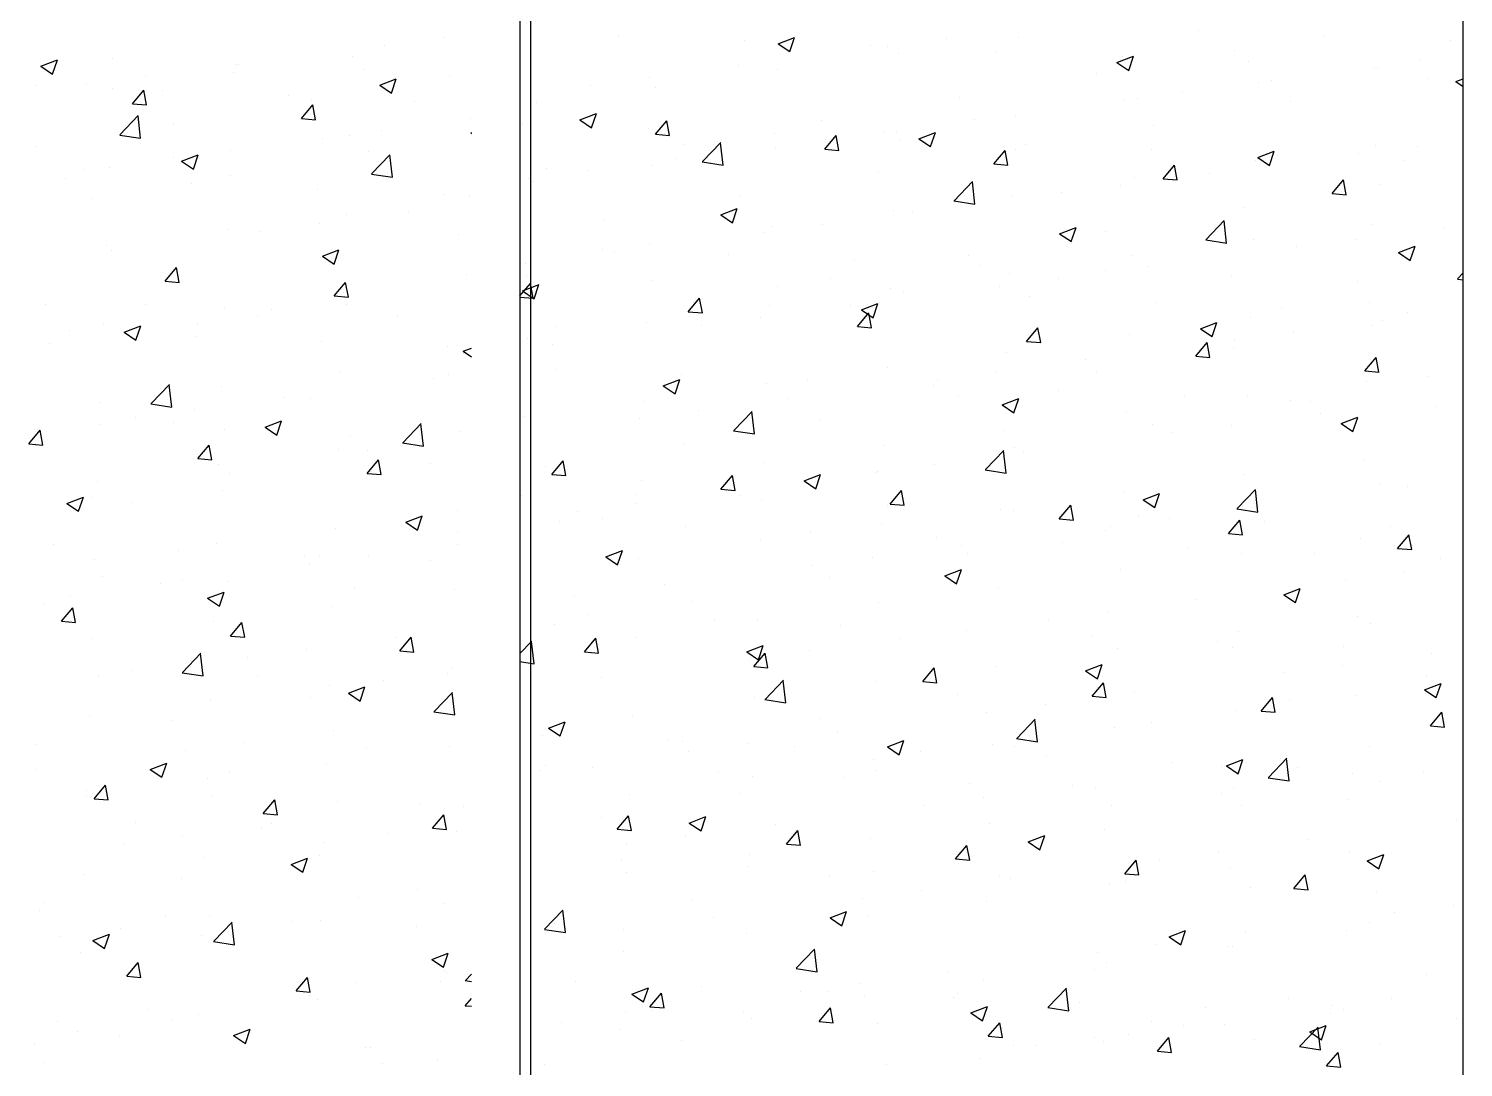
# Model space of a CAD drawing. Header units: millimetres. Extents: x 331487 to 517269, y 198509 to 399936.
# Drawn here: x 419737 to 420346, y 397418 to 397858 of the extents above; entities that cross this region are included whole.
import ezdxf

# ---------------------------------------------------------------- set-up
doc = ezdxf.new("R2010")
doc.units = ezdxf.units.MM
doc.header["$MEASUREMENT"] = 0
doc.layers.add('9th_Column', color=2, linetype='Continuous', lineweight=25)
doc.layers.add('COLUMN', color=6, linetype='Continuous')

msp = doc.modelspace()

# ---------------------------------------------------------------- linework, layer by layer
at = {"layer": '9th_Column'}
msp.add_line((419950.13, 398049.03), (419950.13, 392649.03), dxfattribs=at)
at = {"layer": 'COLUMN'}
for p, q in [((419945.71, 399936.48), (419945.71, 381283.05)), ((420345.71, 381283.05), (420345.71, 399936.48))]:
    msp.add_line(p, q, dxfattribs=at)
at = {"layer": 'COLUMN', "color": 2, "linetype": 'Continuous'}
for p, q in [((419913.16, 397854.57), (419913.16, 397854.57)), ((419987.7, 397855.51), (419987.7, 397855.51)), ((420055.16, 397851.86), (420062.16, 397854.54)), ((420060.13, 397848.5), (420062.16, 397854.54)), ((420126.78, 397854.17), (420126.78, 397854.17)), ((420156.94, 397854.3), (420156.94, 397854.3)), ((420233.52, 397857.67), (420233.52, 397857.67)), ((420286.91, 397855.41), (420286.91, 397855.41)), ((419888.13, 397851.27), (419888.13, 397851.27)), ((420041.08, 397853.26), (420041.08, 397853.26)), ((420055.16, 397851.86), (420060.14, 397848.5)), ((420094.46, 397851), (420094.46, 397851)), ((420101.74, 397850.88), (420101.74, 397850.88)), ((420106.43, 397847.9), (420106.43, 397847.9)), ((420147.84, 397848.75), (420147.84, 397848.75)), ((420248.59, 397849.19), (420248.59, 397849.19)), ((420340.29, 397853.16), (420340.29, 397853.16)), ((419742.59, 397842.32), (419749.59, 397845.01)), ((419742.59, 397842.32), (419747.57, 397838.97)), ((419747.56, 397838.96), (419749.59, 397845.01)), ((419773.13, 397845.52), (419773.13, 397845.52)), ((419824.97, 397842.96), (419824.97, 397842.96)), ((419826.52, 397843.27), (419826.52, 397843.27)), ((419874.66, 397846.24), (419874.66, 397846.24)), ((420038.59, 397842.56), (420038.59, 397842.56)), ((420198.87, 397843.85), (420205.88, 397846.53)), ((420198.87, 397843.85), (420203.85, 397840.49)), ((420201.23, 397846.49), (420201.23, 397846.49)), ((420203.84, 397840.49), (420205.87, 397846.53)), ((420254.61, 397844.23), (420254.61, 397844.23)), ((420307.99, 397841.98), (420307.99, 397841.98)), ((420309.51, 397841.95), (420309.51, 397841.95)), ((420327.56, 397844.63), (420327.56, 397844.63)), ((419787.1, 397837.97), (419787.1, 397837.97)), ((419824.15, 397839.83), (419824.15, 397839.83)), ((419879.9, 397841.01), (419879.9, 397841.01)), ((419886.31, 397834.31), (419893.31, 397837)), ((419891.28, 397830.96), (419893.3, 397837)), ((419915.67, 397838.15), (419915.67, 397838.15)), ((420000.71, 397837.58), (420000.71, 397837.58)), ((420055.08, 397840.86), (420055.08, 397840.86)), ((420190.27, 397839.18), (420190.27, 397839.18)), ((420259, 397835.55), (420259, 397835.55)), ((420264.41, 397836.31), (420264.41, 397836.31)), ((420330.87, 397837.24), (420330.87, 397837.24)), ((420342.59, 397835.84), (420345.71, 397837.04)), ((420342.59, 397835.84), (420345.71, 397833.73)), ((419740.84, 397834.35), (419740.84, 397834.35)), ((419762.06, 397834.67), (419762.06, 397834.67)), ((419772.81, 397832.79), (419772.81, 397832.79)), ((419781.41, 397826.44), (419786.23, 397832.18)), ((419787.38, 397825.9), (419786.23, 397832.17)), ((419794.22, 397832.09), (419794.22, 397832.09)), ((419847.6, 397829.83), (419847.6, 397829.83)), ((419886.31, 397834.31), (419891.28, 397830.96)), ((419975.68, 397834.28), (419975.68, 397834.28)), ((420003.14, 397833.36), (420003.14, 397833.36)), ((420131.96, 397829.17), (420131.96, 397829.17)), ((420226.53, 397831.33), (420226.53, 397831.33)), ((419781.41, 397826.44), (419787.39, 397825.91)), ((419853.14, 397820.16), (419857.96, 397825.91)), ((419857.35, 397828.14), (419857.35, 397828.14)), ((419859.11, 397819.63), (419857.95, 397825.9)), ((419900.98, 397827.58), (419900.98, 397827.58)), ((419952.63, 397826.96), (419952.63, 397826.96)), ((420201.5, 397828.03), (420201.5, 397828.03)), ((420207.66, 397828.51), (420207.66, 397828.51)), ((420272.55, 397827.23), (420272.55, 397827.23)), ((419776.09, 397813.27), (419783.88, 397821.38)), ((419784.9, 397811.8), (419783.79, 397821.29)), ((419799.03, 397818.13), (419799.03, 397818.13)), ((419853.14, 397820.16), (419859.11, 397819.64)), ((419924.73, 397820.11), (419924.73, 397820.11)), ((419946.72, 397818.11), (419946.72, 397818.11)), ((419971.14, 397819.6), (419978.14, 397822.29)), ((419971.14, 397819.6), (419976.11, 397816.25)), ((419976.11, 397816.25), (419978.14, 397822.29)), ((420003.21, 397813.47), (420008.03, 397819.21)), ((420009.18, 397812.94), (420008.03, 397819.21)), ((420073.64, 397819.16), (420073.64, 397819.16)), ((420138.34, 397819.72), (420138.34, 397819.72)), ((420155.72, 397821.01), (420155.72, 397821.01)), ((420214.24, 397817.22), (420214.24, 397817.22)), ((419776.01, 397813.17), (419784.9, 397811.8)), ((419861.82, 397811.83), (419861.82, 397811.83)), ((419873.45, 397812.95), (419873.45, 397812.95)), ((419886.85, 397815.13), (419886.85, 397815.13)), ((419924.86, 397813.89), (419925.13, 397814.21)), ((419924.86, 397813.89), (419925.13, 397813.86)), ((420000.1, 397815.86), (420000.1, 397815.86)), ((420003.21, 397813.47), (420009.19, 397812.95)), ((420053.48, 397813.6), (420053.48, 397813.6)), ((420074.94, 397807.19), (420079.76, 397812.94)), ((420075.44, 397811.43), (420075.44, 397811.43)), ((420080.91, 397806.66), (420079.75, 397812.93)), ((420100.47, 397814.73), (420100.47, 397814.73)), ((420105.21, 397814.61), (420105.21, 397814.61)), ((420106.87, 397811.35), (420106.87, 397811.35)), ((420114.85, 397811.59), (420121.85, 397814.28)), ((420114.85, 397811.59), (420119.83, 397808.24)), ((420119.82, 397808.24), (420121.85, 397814.28)), ((419740.71, 397808.12), (419740.71, 397808.12)), ((419802.28, 397802.06), (419809.29, 397804.75)), ((419807.25, 397798.7), (419809.28, 397804.75)), ((419822.94, 397806.55), (419822.94, 397806.55)), ((419881.31, 397806.19), (419881.31, 397806.19)), ((419882.82, 397796.71), (419890.6, 397804.83)), ((419891.62, 397795.25), (419890.52, 397804.74)), ((420015.32, 397809.15), (420015.32, 397809.15)), ((420023.12, 397801.87), (420030.91, 397809.99)), ((420031.93, 397800.4), (420030.82, 397809.89)), ((420053.87, 397807.57), (420053.87, 397807.57)), ((420074.94, 397807.19), (420080.91, 397806.67)), ((420146.66, 397800.92), (420151.48, 397806.66)), ((420152.64, 397800.39), (420151.48, 397806.66)), ((420155.92, 397807.21), (420155.92, 397807.21)), ((420160.25, 397809.09), (420160.25, 397809.09)), ((420213.63, 397806.84), (420213.63, 397806.84)), ((420258.57, 397803.59), (420265.57, 397806.27)), ((420263.53, 397800.23), (420265.56, 397806.27)), ((420301.25, 397805.19), (420301.25, 397805.19)), ((420308.3, 397808.67), (420308.3, 397808.67)), ((420326.29, 397808.48), (420326.29, 397808.48)), ((419771.59, 397799.5), (419771.59, 397799.5)), ((419798.66, 397803.52), (419798.66, 397803.52)), ((419802.28, 397802.06), (419807.26, 397798.7)), ((419957, 397799.14), (419957, 397799.14)), ((420001.93, 397800.07), (420001.93, 397800.07)), ((420012.28, 397803.12), (420012.28, 397803.12)), ((420023.03, 397801.78), (420031.93, 397800.4)), ((420146.66, 397800.92), (420152.64, 397800.4)), ((420218.39, 397794.64), (420223.21, 397800.39)), ((420224.36, 397794.11), (420223.21, 397800.38)), ((420257.79, 397802.26), (420257.79, 397802.26)), ((420258.57, 397803.59), (420263.54, 397800.23)), ((420267.01, 397804.58), (420267.01, 397804.58)), ((420320.39, 397802.32), (420320.39, 397802.32)), ((419753.24, 397794.69), (419753.24, 397794.69)), ((419760.79, 397798.53), (419760.79, 397798.53)), ((419822.99, 397796.18), (419822.99, 397796.18)), ((419882.73, 397796.62), (419891.62, 397795.24)), ((419949.37, 397794.84), (419949.37, 397794.84)), ((419951.42, 397793.67), (419951.42, 397793.67)), ((419974.41, 397798.13), (419974.41, 397798.13)), ((420097.6, 397797.2), (420097.6, 397797.2)), ((420129.85, 397785.32), (420137.63, 397793.43)), ((420138.65, 397783.85), (420137.55, 397793.34)), ((420206.44, 397795.22), (420206.44, 397795.22)), ((420218.39, 397794.64), (420224.37, 397794.12)), ((420238.1, 397796.87), (420238.1, 397796.87)), ((420290.12, 397788.37), (420294.94, 397794.11)), ((420296.09, 397787.84), (420294.93, 397794.11)), ((419806.62, 397792.44), (419806.62, 397792.44)), ((419860, 397790.18), (419860, 397790.18)), ((419913.38, 397787.92), (419913.38, 397787.92)), ((419924.17, 397787.16), (419924.17, 397787.16)), ((420039.28, 397787.19), (420039.28, 397787.19)), ((420154.51, 397787.73), (420154.51, 397787.73)), ((420175.19, 397788.59), (420175.19, 397788.59)), ((420200.23, 397791.89), (420200.23, 397791.89)), ((420290.12, 397788.37), (420296.09, 397787.84)), ((420310.75, 397792.24), (420310.75, 397792.24)), ((419764.67, 397786.17), (419764.67, 397786.17)), ((419898.42, 397780.67), (419898.42, 397780.67)), ((420030.83, 397779.34), (420037.83, 397782.03)), ((420035.8, 397775.98), (420037.83, 397782.03)), ((420103.99, 397781.32), (420103.99, 397781.32)), ((420129.76, 397785.22), (420138.65, 397783.84)), ((420252.43, 397782.23), (420252.43, 397782.23)), ((419860.55, 397775.68), (419860.55, 397775.68)), ((419872.23, 397779.66), (419872.23, 397779.66)), ((419980.96, 397777.18), (419980.96, 397777.18)), ((420030.83, 397779.34), (420035.8, 397775.99)), ((420052.65, 397774.28), (420052.65, 397774.28)), ((420074.16, 397775.29), (420074.16, 397775.29)), ((420112.04, 397780.28), (420112.04, 397780.28)), ((420236.57, 397768.76), (420244.36, 397776.88)), ((420245.37, 397767.29), (420244.27, 397776.79)), ((420307.08, 397775.38), (420307.08, 397775.38)), ((419821.72, 397773.26), (419821.72, 397773.26)), ((419835.51, 397772.39), (419835.51, 397772.39)), ((419919.5, 397771.19), (419919.5, 397771.19)), ((420049.13, 397771.99), (420049.13, 397771.99)), ((420174.54, 397771.33), (420181.54, 397774.02)), ((420174.54, 397771.33), (420179.52, 397767.98)), ((420179.51, 397767.98), (420181.54, 397774.02)), ((420194.11, 397772.21), (420194.11, 397772.21)), ((420236.48, 397768.67), (420245.38, 397767.29)), ((420256.57, 397768.97), (420256.57, 397768.97)), ((420299.98, 397769.04), (420299.98, 397769.04)), ((420337.85, 397774.03), (420337.85, 397774.03)), ((419770.38, 397766.22), (419770.38, 397766.22)), ((419772.36, 397764.07), (419772.36, 397764.07)), ((419861.97, 397761.8), (419868.98, 397764.48)), ((419866.94, 397758.44), (419868.97, 397764.48)), ((419980.63, 397764.76), (419980.63, 397764.76)), ((419985.97, 397763.68), (419985.97, 397763.68)), ((420000.71, 397766.78), (420000.71, 397766.78)), ((420034.01, 397762.5), (420034.01, 397762.5)), ((420135.79, 397762.2), (420135.79, 397762.2)), ((420274.95, 397765.75), (420274.95, 397765.75)), ((420318.26, 397763.32), (420325.26, 397766.01)), ((420318.26, 397763.32), (420323.23, 397759.97)), ((420323.23, 397759.97), (420325.25, 397766.01)), ((419795.29, 397751.22), (419800.11, 397756.96)), ((419801.26, 397750.69), (419800.1, 397756.95)), ((419861.18, 397761.18), (419861.18, 397761.18)), ((419861.97, 397761.8), (419866.95, 397758.44)), ((419948.1, 397758.69), (419948.1, 397758.69)), ((419950.2, 397760.38), (419950.2, 397760.38)), ((420087.39, 397760.25), (420087.39, 397760.25)), ((420140.77, 397757.99), (420140.77, 397757.99)), ((420205.23, 397761.93), (420205.23, 397761.93)), ((420211.79, 397757.43), (420211.79, 397757.43)), ((419795.29, 397751.22), (419801.26, 397750.69)), ((419802.86, 397751.17), (419802.86, 397751.17)), ((419867.01, 397744.94), (419871.83, 397750.69)), ((419872.98, 397744.41), (419871.83, 397750.68)), ((419922.96, 397753.87), (419922.96, 397753.87)), ((419945.71, 397744.94), (419950.18, 397750.27)), ((419948.33, 397753.58), (419948.33, 397753.58)), ((419951.33, 397743.99), (419950.18, 397750.26)), ((420001.71, 397751.33), (420001.71, 397751.33)), ((420077.47, 397752.19), (420077.47, 397752.19)), ((420153.29, 397754.44), (420153.29, 397754.44)), ((420173.92, 397752.44), (420173.92, 397752.44)), ((420194.16, 397755.74), (420194.16, 397755.74)), ((420247.54, 397753.48), (420247.54, 397753.48)), ((420300.92, 397751.23), (420300.92, 397751.23)), ((420343.21, 397752.12), (420345.71, 397751.73)), ((420343.29, 397752.21), (420345.71, 397754.73)), ((419867.01, 397744.94), (419872.99, 397744.42)), ((419871.02, 397746.37), (419871.02, 397746.37)), ((419945.71, 397744.49), (419951.34, 397744)), ((419946.81, 397747.09), (419953.81, 397749.78)), ((419946.81, 397747.09), (419951.78, 397743.73)), ((419951.78, 397743.73), (419953.8, 397749.77)), ((420017.09, 397738.25), (420021.91, 397743.99)), ((420023.06, 397737.72), (420021.9, 397743.99)), ((420055.09, 397749.07), (420055.09, 397749.07)), ((420102.78, 397748.03), (420102.78, 397748.03)), ((420108.48, 397746.81), (420108.48, 397746.81)), ((420148.88, 397749.15), (420148.88, 397749.15)), ((420161.86, 397744.56), (420161.86, 397744.56)), ((419744.54, 397741.16), (419744.54, 397741.16)), ((419787.15, 397741.34), (419787.15, 397741.34)), ((419820.51, 397739.97), (419820.51, 397739.97)), ((419840.53, 397739.08), (419840.53, 397739.08)), ((419872.11, 397741.23), (419872.11, 397741.23)), ((420017.09, 397738.25), (420023.06, 397737.73)), ((420019.15, 397742.18), (420019.15, 397742.18)), ((420051.44, 397740.99), (420051.44, 397740.99)), ((420085.73, 397740.83), (420085.73, 397740.83)), ((420088.81, 397731.97), (420093.63, 397737.72)), ((420090.52, 397739.08), (420097.52, 397741.77)), ((420090.52, 397739.08), (420095.5, 397735.72)), ((420094.79, 397731.44), (420093.63, 397737.71)), ((420095.49, 397735.72), (420097.52, 397741.77)), ((420215.24, 397742.3), (420215.24, 397742.3)), ((420268.62, 397740.05), (420268.62, 397740.05)), ((420305.87, 397742.09), (420305.87, 397742.09)), ((420322.01, 397737.79), (420322.01, 397737.79)), ((419769.16, 397732.93), (419769.16, 397732.93)), ((419777.95, 397729.54), (419784.95, 397732.23)), ((419782.92, 397726.19), (419784.95, 397732.23)), ((419809.21, 397732.95), (419809.21, 397732.95)), ((419834.24, 397736.24), (419834.24, 397736.24)), ((419893.91, 397736.83), (419893.91, 397736.83)), ((419960.83, 397732.17), (419960.83, 397732.17)), ((419999.5, 397733.5), (419999.5, 397733.5)), ((420022.82, 397732.55), (420022.82, 397732.55)), ((420047.86, 397735.85), (420047.86, 397735.85)), ((420088.81, 397731.97), (420094.79, 397731.45)), ((420234.23, 397731.07), (420241.24, 397733.76)), ((420239.2, 397727.71), (420241.23, 397733.76)), ((420255.36, 397735.68), (420255.36, 397735.68)), ((420306.62, 397732.57), (420306.62, 397732.57)), ((420311.55, 397734.59), (420311.55, 397734.59)), ((419754.85, 397730.16), (419754.85, 397730.16)), ((419777.95, 397729.54), (419782.93, 397726.19)), ((419808.23, 397727.9), (419808.23, 397727.9)), ((419861.61, 397725.65), (419861.61, 397725.65)), ((419948.99, 397727.09), (419948.99, 397727.09)), ((420160.54, 397725.7), (420165.36, 397731.44)), ((420160.54, 397725.7), (420166.52, 397725.18)), ((420166.51, 397725.17), (420165.36, 397731.44)), ((420204.01, 397728.64), (420204.01, 397728.64)), ((420234.23, 397731.07), (420239.21, 397727.72)), ((420248.64, 397726.3), (420248.64, 397726.3)), ((420273.67, 397729.6), (420273.67, 397729.6)), ((419746.05, 397724.63), (419746.05, 397724.63)), ((419915, 397723.39), (419915, 397723.39)), ((419921.67, 397721.54), (419925.13, 397722.87)), ((419921.67, 397721.54), (419925.13, 397719.2)), ((419921.74, 397720.58), (419921.74, 397720.58)), ((419959.67, 397724.24), (419959.67, 397724.24)), ((420152.07, 397721.15), (420152.07, 397721.15)), ((420232.26, 397719.42), (420237.09, 397725.17)), ((420238.24, 397718.89), (420237.08, 397725.16)), ((420248.3, 397722.56), (420248.3, 397722.56)), ((419960.73, 397713.93), (419960.73, 397713.93)), ((420101.56, 397714.74), (420101.56, 397714.74)), ((420185.48, 397717.99), (420185.48, 397717.99)), ((420232.26, 397719.42), (420238.24, 397718.9)), ((420303.99, 397713.15), (420308.81, 397718.89)), ((420309.96, 397712.62), (420308.81, 397718.89)), ((419789.35, 397699.3), (419797.14, 397707.42)), ((419798.16, 397697.83), (419797.05, 397707.33)), ((419869.8, 397713.08), (419869.8, 397713.08)), ((419908.96, 397710.1), (419908.96, 397710.1)), ((419915.37, 397711.53), (419915.37, 397711.53)), ((420006.5, 397706.83), (420013.5, 397709.51)), ((420011.47, 397703.47), (420013.5, 397709.51)), ((420014.11, 397711.67), (420014.11, 397711.67)), ((420050.22, 397707.7), (420050.22, 397707.7)), ((420067.5, 397709.42), (420067.5, 397709.42)), ((420122.58, 397709.71), (420122.58, 397709.71)), ((420147.61, 397713), (420147.61, 397713)), ((420189.98, 397712.55), (420189.98, 397712.55)), ((420303.99, 397713.15), (420309.97, 397712.63)), ((420304.65, 397708.8), (420304.65, 397708.8)), ((420330.58, 397710.61), (420330.58, 397710.61)), ((419819.29, 397706.68), (419819.29, 397706.68)), ((419845.81, 397701.79), (419845.81, 397701.79)), ((419857.05, 397701.51), (419857.05, 397701.51)), ((420006.5, 397706.83), (420011.47, 397703.47)), ((420059.42, 397701.39), (420059.42, 397701.39)), ((420120.88, 397707.16), (420120.88, 397707.16)), ((420131.66, 397702.54), (420131.66, 397702.54)), ((420150.21, 397698.82), (420157.21, 397701.5)), ((420155.18, 397695.46), (420157.21, 397701.5)), ((420174.26, 397704.91), (420174.26, 397704.91)), ((420227.64, 397702.65), (420227.64, 397702.65)), ((420254.14, 397702.4), (420254.14, 397702.4)), ((419767.95, 397699.64), (419767.95, 397699.64)), ((419789.26, 397699.21), (419798.16, 397697.83)), ((419807.93, 397696.8), (419807.93, 397696.8)), ((419998.28, 397700.21), (419998.28, 397700.21)), ((420021.55, 397696.41), (420021.55, 397696.41)), ((420036.38, 397687.9), (420044.17, 397696.02)), ((420045.18, 397686.43), (420044.08, 397695.93)), ((420150.21, 397698.82), (420155.19, 397695.46)), ((420202.8, 397695.35), (420202.8, 397695.35)), ((420272.26, 397700.6), (420272.26, 397700.6)), ((420281.03, 397700.39), (420281.03, 397700.39)), ((420285.24, 397695.14), (420285.24, 397695.14)), ((420334.41, 397698.14), (420334.41, 397698.14)), ((419767.25, 397690.51), (419767.25, 397690.51)), ((419782.9, 397693.51), (419782.9, 397693.51)), ((419798.73, 397691.5), (419798.73, 397691.5)), ((419837.64, 397689.28), (419844.64, 397691.97)), ((419837.64, 397689.28), (419842.62, 397685.93)), ((419842.61, 397685.93), (419844.64, 397691.97)), ((419896.07, 397682.75), (419903.86, 397690.87)), ((419904.88, 397681.28), (419903.77, 397690.78)), ((419947.77, 397693.8), (419947.77, 397693.8)), ((419996.51, 397693.11), (419996.51, 397693.11)), ((420073.34, 397692.53), (420073.34, 397692.53)), ((420213.94, 397690.59), (420213.94, 397690.59)), ((420247.37, 397690.16), (420247.37, 397690.16)), ((420293.92, 397690.81), (420300.93, 397693.5)), ((420293.92, 397690.81), (420298.9, 397687.45)), ((420298.89, 397687.45), (420300.92, 397693.49)), ((419737.43, 397682.27), (419742.26, 397688.02)), ((419743.41, 397681.74), (419742.25, 397688.01)), ((419820.63, 397688.25), (419820.63, 397688.25)), ((419874.02, 397685.99), (419874.02, 397685.99)), ((419920.52, 397687.29), (419920.52, 397687.29)), ((420036.29, 397687.81), (420045.18, 397686.43)), ((420150.86, 397687.86), (420150.86, 397687.86)), ((420222.33, 397686.86), (420222.33, 397686.86)), ((419737.43, 397682.27), (419743.41, 397681.75)), ((419740.41, 397681.49), (419740.41, 397681.49)), ((419809.16, 397676), (419813.98, 397681.74)), ((419815.13, 397675.47), (419813.98, 397681.73)), ((419868.58, 397679.79), (419868.58, 397679.79)), ((419881.01, 397679.56), (419881.01, 397679.56)), ((419895.99, 397682.66), (419904.88, 397681.28)), ((420015.02, 397682.52), (420015.02, 397682.52)), ((420100.35, 397681.46), (420100.35, 397681.46)), ((420143.1, 397671.35), (420150.89, 397679.47)), ((420151.91, 397669.88), (420150.8, 397679.38)), ((420155.62, 397680.58), (420155.62, 397680.58)), ((420159.18, 397678.55), (420159.18, 397678.55)), ((419809.16, 397676), (419815.14, 397675.47)), ((419818.07, 397673.39), (419818.07, 397673.39)), ((419880.89, 397669.72), (419885.71, 397675.47)), ((419886.86, 397669.19), (419885.7, 397675.46)), ((419907.69, 397673.96), (419907.69, 397673.96)), ((419956.71, 397672.51), (419956.71, 397672.51)), ((419959.24, 397669.31), (419964.06, 397675.05)), ((419965.21, 397668.77), (419964.05, 397675.04)), ((420049, 397674.41), (420049, 397674.41)), ((420121.3, 397673.56), (420121.3, 397673.56)), ((420143.02, 397671.26), (420151.91, 397669.88)), ((420303.43, 397675.51), (420303.43, 397675.51)), ((419766.73, 397666.35), (419766.73, 397666.35)), ((419822.69, 397669.55), (419822.69, 397669.55)), ((419880.89, 397669.72), (419886.86, 397669.2)), ((419882.65, 397670.66), (419882.65, 397670.66)), ((419959.24, 397669.31), (419965.21, 397668.78)), ((419997.06, 397666.92), (419997.06, 397666.92)), ((420030.96, 397663.03), (420035.78, 397668.78)), ((420036.94, 397662.5), (420035.78, 397668.77)), ((420066.19, 397666.56), (420073.19, 397669.25)), ((420066.19, 397666.56), (420071.16, 397663.21)), ((420071.16, 397663.21), (420073.19, 397669.25)), ((420096.27, 397670.27), (420096.27, 397670.27)), ((420097.3, 397670.57), (420097.3, 397670.57)), ((420252.92, 397669.11), (420252.92, 397669.11)), ((420310.45, 397665.61), (420310.45, 397665.61)), ((419753.62, 397657.03), (419760.62, 397659.72)), ((419758.59, 397653.67), (419760.62, 397659.72)), ((419764.38, 397659.54), (419764.38, 397659.54)), ((419819.5, 397662.35), (419819.5, 397662.35)), ((419946.55, 397660.51), (419946.55, 397660.51)), ((419994.64, 397660.57), (419994.64, 397660.57)), ((420030.96, 397663.03), (420036.94, 397662.51)), ((420033.12, 397661.95), (420033.12, 397661.95)), ((420038.99, 397660.56), (420038.99, 397660.56)), ((420102.69, 397656.75), (420107.51, 397662.5)), ((420108.66, 397656.22), (420107.5, 397662.49)), ((420201.58, 397662.07), (420201.58, 397662.07)), ((420209.9, 397658.56), (420216.9, 397661.24)), ((420214.87, 397655.2), (420216.9, 397661.24)), ((420249.83, 397654.8), (420257.62, 397662.92)), ((420258.63, 397653.33), (420257.53, 397662.83)), ((420322.09, 397664.02), (420322.09, 397664.02)), ((419753.62, 397657.03), (419758.6, 397653.67)), ((419756.59, 397654.07), (419756.59, 397654.07)), ((419781.63, 397657.36), (419781.63, 397657.36)), ((419919.31, 397654), (419919.31, 397654)), ((419970.21, 397653.67), (419970.21, 397653.67)), ((419995.24, 397656.97), (419995.24, 397656.97)), ((420048.02, 397658.32), (420048.02, 397658.32)), ((420101.41, 397656.06), (420101.41, 397656.06)), ((420102.69, 397656.75), (420108.66, 397656.23)), ((420149.64, 397654.57), (420149.64, 397654.57)), ((420154.79, 397653.81), (420154.79, 397653.81)), ((420174.41, 397650.48), (420179.23, 397656.22)), ((420180.39, 397649.95), (420179.23, 397656.22)), ((420209.9, 397658.56), (420214.88, 397655.2)), ((420249.74, 397654.71), (420258.63, 397653.33)), ((420252.13, 397655.6), (420252.13, 397655.6)), ((420258.93, 397655.7), (420258.93, 397655.7)), ((419867.37, 397646.5), (419867.37, 397646.5)), ((419897.33, 397649.02), (419904.34, 397651.71)), ((419897.33, 397649.02), (419902.31, 397645.67)), ((419902.3, 397645.66), (419904.33, 397651.71)), ((419962.34, 397649.4), (419962.34, 397649.4)), ((419980.67, 397650.55), (419980.67, 397650.55)), ((420015.73, 397647.14), (420015.73, 397647.14)), ((420099.13, 397648.17), (420099.13, 397648.17)), ((420174.41, 397650.48), (420180.39, 397649.96)), ((420196.03, 397647.42), (420196.03, 397647.42)), ((420208.17, 397651.55), (420208.17, 397651.55)), ((420221.06, 397650.72), (420221.06, 397650.72)), ((420246.14, 397644.2), (420250.96, 397649.95)), ((420252.11, 397643.67), (420250.96, 397649.94)), ((420261.55, 397649.29), (420261.55, 397649.29)), ((420314.93, 397647.04), (420314.93, 397647.04)), ((419919.2, 397644.56), (419919.2, 397644.56)), ((420047.79, 397641.12), (420047.79, 397641.12)), ((420069.11, 397644.88), (420069.11, 397644.88)), ((420122.49, 397642.63), (420122.49, 397642.63)), ((420193.81, 397645.59), (420193.81, 397645.59)), ((420246.14, 397644.2), (420252.12, 397643.68)), ((420302.22, 397642.22), (420302.22, 397642.22)), ((420317.87, 397637.93), (420322.69, 397643.67)), ((420323.84, 397637.4), (420322.68, 397643.67)), ((419747.78, 397639.41), (419747.78, 397639.41)), ((419801.16, 397637.15), (419801.16, 397637.15)), ((419816.86, 397640.1), (419816.86, 397640.1)), ((419854.54, 397634.9), (419854.54, 397634.9)), ((419860.89, 397634.55), (419860.89, 397634.55)), ((419881.38, 397634.52), (419881.38, 397634.52)), ((419919.25, 397639.5), (419919.25, 397639.5)), ((419982.17, 397634.31), (419989.17, 397637)), ((419982.17, 397634.31), (419987.14, 397630.96)), ((419987.14, 397630.95), (419989.16, 397637)), ((420132.87, 397639.11), (420132.87, 397639.11)), ((420135.49, 397635.57), (420135.49, 397635.57)), ((420175.87, 397640.37), (420175.87, 397640.37)), ((420229.25, 397638.12), (420229.25, 397638.12)), ((420251.71, 397635.82), (420251.71, 397635.82)), ((420282.64, 397635.86), (420282.64, 397635.86)), ((420317.87, 397637.93), (420323.84, 397637.41)), ((419765.51, 397633.06), (419765.51, 397633.06)), ((419856.35, 397631.22), (419856.35, 397631.22)), ((419907.92, 397632.64), (419907.92, 397632.64)), ((419995.85, 397633.63), (419995.85, 397633.63)), ((420069.96, 397630.83), (420069.96, 397630.83)), ((420095, 397634.12), (420095, 397634.12)), ((420125.88, 397626.3), (420132.88, 397628.99)), ((420130.85, 397622.95), (420132.88, 397628.99)), ((420200.36, 397628.78), (420200.36, 397628.78)), ((420336.02, 397633.61), (420336.02, 397633.61)), ((419768.86, 397625.97), (419768.86, 397625.97)), ((419793.19, 397622.91), (419793.19, 397622.91)), ((419802.57, 397624.54), (419802.57, 397624.54)), ((419822.25, 397623.72), (419822.25, 397623.72)), ((420006.81, 397622.51), (420006.81, 397622.51)), ((420077.18, 397625.56), (420077.18, 397625.56)), ((420125.88, 397626.3), (420130.85, 397622.95)), ((420295.78, 397624.58), (420295.78, 397624.58)), ((420320.81, 397627.87), (420320.81, 397627.87)), ((419755.32, 397617.92), (419755.32, 397617.92)), ((419813.31, 397616.77), (419820.31, 397619.45)), ((419813.31, 397616.77), (419818.29, 397613.41)), ((419818.28, 397613.41), (419820.31, 397619.45)), ((419875.63, 397621.46), (419875.63, 397621.46)), ((419918.09, 397620.71), (419918.09, 397620.71)), ((419968.94, 397617.52), (419968.94, 397617.52)), ((420148.43, 397621.28), (420148.43, 397621.28)), ((420232.63, 397616.26), (420232.63, 397616.26)), ((420269.59, 397618.29), (420276.59, 397620.98)), ((420269.59, 397618.29), (420274.57, 397614.94)), ((420274.56, 397614.94), (420276.59, 397620.98)), ((419744.25, 397614.53), (419744.25, 397614.53)), ((419751.31, 397607.05), (419756.13, 397612.8)), ((419757.28, 397606.52), (419756.13, 397612.79)), ((419866.15, 397613.21), (419866.15, 397613.21)), ((420018.86, 397615.55), (420018.86, 397615.55)), ((420097.92, 397614.88), (420097.92, 397614.88)), ((420194.75, 397611.28), (420194.75, 397611.28)), ((419751.31, 397607.05), (419757.29, 397606.53)), ((419815.64, 397606.81), (419815.64, 397606.81)), ((419823.04, 397600.78), (419827.86, 397606.52)), ((419829.01, 397600.25), (419827.85, 397606.52)), ((419960.54, 397605.54), (419960.54, 397605.54)), ((419974.75, 397609.74), (419974.75, 397609.74)), ((420028.13, 397607.49), (420028.13, 397607.49)), ((420046.57, 397607.84), (420046.57, 397607.84)), ((420081.51, 397605.23), (420081.51, 397605.23)), ((420169.72, 397607.98), (420169.72, 397607.98)), ((420301, 397608.93), (420301, 397608.93)), ((420306.32, 397605.94), (420306.32, 397605.94)), ((419764.3, 397599.77), (419764.3, 397599.77)), ((419823.04, 397600.78), (419829.01, 397600.26)), ((419892.95, 397600.06), (419892.95, 397600.06)), ((419894.76, 397594.5), (419899.58, 397600.25)), ((419900.74, 397593.97), (419899.58, 397600.24)), ((419945.71, 397593.4), (419950.7, 397598.61)), ((419951.72, 397589.02), (419950.61, 397598.52)), ((419973.11, 397594.09), (419977.93, 397599.83)), ((419979.08, 397593.56), (419977.93, 397599.82)), ((419994.63, 397600.34), (419994.63, 397600.34)), ((420106.56, 397599.67), (420106.56, 397599.67)), ((420134.89, 397602.98), (420134.89, 397602.98)), ((420188.27, 397600.72), (420188.27, 397600.72)), ((420241.66, 397598.46), (420241.66, 397598.46)), ((420250.49, 397602.53), (420250.49, 397602.53)), ((419802.61, 397585.34), (419810.4, 397593.46)), ((419811.41, 397583.87), (419810.31, 397593.37)), ((419830.04, 397591.78), (419830.04, 397591.78)), ((419855.07, 397595.08), (419855.07, 397595.08)), ((419894.76, 397594.5), (419900.74, 397593.98)), ((419973.11, 397594.09), (419979.09, 397593.56)), ((420041.86, 397594.05), (420048.86, 397596.74)), ((420041.86, 397594.05), (420046.83, 397590.69)), ((420044.84, 397587.81), (420049.66, 397593.56)), ((420046.83, 397590.69), (420048.85, 397596.74)), ((420050.81, 397587.28), (420049.65, 397593.55)), ((420068.69, 397594.68), (420068.69, 397594.68)), ((420199.15, 397595.49), (420199.15, 397595.49)), ((420248, 397595.93), (420248, 397595.93)), ((420295.04, 397596.21), (420295.04, 397596.21)), ((420332.38, 397593.42), (420332.38, 397593.42)), ((419781.27, 397586.32), (419781.27, 397586.32)), ((419916.88, 397587.42), (419916.88, 397587.42)), ((419945.71, 397589.95), (419951.72, 397589.02)), ((420043.66, 397591.38), (420043.66, 397591.38)), ((420044.84, 397587.81), (420050.81, 397587.29)), ((420116.56, 397581.54), (420121.38, 397587.28)), ((420122.54, 397581), (420121.38, 397587.27)), ((420147.21, 397587.99), (420147.21, 397587.99)), ((420185.57, 397586.04), (420192.57, 397588.73)), ((420185.57, 397586.04), (420190.55, 397582.69)), ((420189.68, 397585.92), (420189.68, 397585.92)), ((420190.54, 397582.68), (420192.57, 397588.73)), ((420294.51, 397588.43), (420294.51, 397588.43)), ((419766.88, 397583.46), (419766.88, 397583.46)), ((419802.52, 397585.25), (419811.41, 397583.87)), ((419834.65, 397584.06), (419834.65, 397584.06)), ((419864.94, 397579.92), (419864.94, 397579.92)), ((419888.03, 397581.81), (419888.03, 397581.81)), ((419915.08, 397584.9), (419915.08, 397584.9)), ((419980.5, 397583.07), (419980.5, 397583.07)), ((420049.64, 397573.94), (420057.43, 397582.06)), ((420058.44, 397572.47), (420057.34, 397581.97)), ((420096.7, 397581.59), (420096.7, 397581.59)), ((420116.56, 397581.54), (420122.54, 397581.01)), ((420188.29, 397575.26), (420193.11, 397581.01)), ((420194.26, 397574.73), (420193.11, 397581)), ((420269.47, 397585.14), (420269.47, 397585.14)), ((420329.28, 397578.03), (420336.29, 397580.72)), ((420330.28, 397583.98), (420330.28, 397583.98)), ((420334.25, 397574.67), (420336.28, 397580.72)), ((419814.43, 397573.52), (419814.43, 397573.52)), ((419856.76, 397574.89), (419856.76, 397574.89)), ((419873, 397576.51), (419880, 397579.19)), ((419873, 397576.51), (419877.98, 397573.15)), ((419877.97, 397573.15), (419880, 397579.19)), ((419909.33, 397568.79), (419917.12, 397576.9)), ((419918.14, 397567.32), (419917.03, 397576.81)), ((420045.36, 397574.55), (420045.36, 397574.55)), ((420049.55, 397573.85), (420058.44, 397572.47)), ((420131.37, 397575.91), (420131.37, 397575.91)), ((420188.29, 397575.26), (420194.27, 397574.74)), ((420206.32, 397576.82), (420206.32, 397576.82)), ((420260.01, 397568.99), (420264.84, 397574.73)), ((420265.99, 397568.45), (420264.83, 397574.72)), ((420271.96, 397573.97), (420271.96, 397573.97)), ((420299.79, 397575.64), (420299.79, 397575.64)), ((420329.28, 397578.03), (420334.26, 397574.68)), ((419909.25, 397568.7), (419918.14, 397567.32)), ((420143.41, 397568.54), (420143.41, 397568.54)), ((420168.45, 397571.84), (420168.45, 397571.84)), ((420249.28, 397569.24), (420249.28, 397569.24)), ((420260.01, 397568.99), (420265.99, 397568.46)), ((420331.74, 397562.71), (420336.56, 397568.46)), ((420337.71, 397562.18), (420336.56, 397568.45)), ((419763.08, 397566.48), (419763.08, 397566.48)), ((419798.44, 397564.87), (419798.44, 397564.87)), ((419957.84, 397561.8), (419964.84, 397564.48)), ((419957.84, 397561.8), (419962.81, 397558.44)), ((419962.8, 397558.44), (419964.83, 397564.48)), ((419993.42, 397567.05), (419993.42, 397567.05)), ((420073.05, 397565.9), (420073.05, 397565.9)), ((420156.36, 397557.39), (420164.15, 397565.51)), ((420165.17, 397555.92), (420164.06, 397565.42)), ((420197.93, 397562.2), (420197.93, 397562.2)), ((420213.65, 397563.96), (420213.65, 397563.96)), ((420331.74, 397562.71), (420337.72, 397562.19)), ((419828.77, 397555.63), (419828.77, 397555.63)), ((419866.64, 397560.62), (419866.64, 397560.62)), ((419955.27, 397558.64), (419955.27, 397558.64)), ((420008.65, 397556.39), (420008.65, 397556.39)), ((420014.73, 397555.89), (420014.73, 397555.89)), ((420042.38, 397555.24), (420042.38, 397555.24)), ((420080.26, 397560.22), (420080.26, 397560.22)), ((420101.55, 397553.79), (420108.55, 397556.47)), ((420106.52, 397550.43), (420108.55, 397556.47)), ((420156.27, 397557.3), (420165.17, 397555.92)), ((419740.12, 397554.86), (419740.12, 397554.86)), ((419803.73, 397552.34), (419803.73, 397552.34)), ((419880.72, 397552.93), (419880.72, 397552.93)), ((419915.66, 397554.13), (419915.66, 397554.13)), ((420017.35, 397551.94), (420017.35, 397551.94)), ((420062.04, 397554.13), (420062.04, 397554.13)), ((420101.55, 397553.79), (420106.52, 397550.43)), ((420115.42, 397551.88), (420115.42, 397551.88)), ((420145.99, 397554.7), (420145.99, 397554.7)), ((420155.33, 397553.95), (420155.33, 397553.95)), ((420168.8, 397549.62), (420168.8, 397549.62)), ((420306.07, 397553.98), (420306.07, 397553.98)), ((419740.58, 397544.02), (419740.58, 397544.02)), ((419788.98, 397544.25), (419795.98, 397546.94)), ((419788.98, 397544.25), (419793.95, 397540.9)), ((419793.95, 397540.9), (419795.98, 397546.94)), ((419863.72, 397546.63), (419863.72, 397546.63)), ((419954.19, 397543.63), (419954.19, 397543.63)), ((419956.41, 397545.88), (419956.41, 397545.88)), ((419976.36, 397545.21), (419976.36, 397545.21)), ((420095.48, 397548.3), (420095.48, 397548.3)), ((420097.01, 397543.94), (420097.01, 397543.94)), ((420222.18, 397547.36), (420222.18, 397547.36)), ((420243.17, 397545.69), (420243.17, 397545.69)), ((420245.26, 397545.78), (420252.26, 397548.47)), ((420245.26, 397545.78), (420250.24, 397542.42)), ((420250.23, 397542.42), (420252.26, 397548.46)), ((420263.09, 397540.84), (420270.87, 397548.95)), ((420268.2, 397548.99), (420268.2, 397548.99)), ((420271.89, 397539.37), (420270.78, 397548.86)), ((420275.57, 397545.11), (420275.57, 397545.11)), ((419765.18, 397531.83), (419770.01, 397537.58)), ((419771.16, 397531.3), (419770, 397537.57)), ((419813.21, 397540.23), (419813.21, 397540.23)), ((419822.4, 397542.92), (419822.4, 397542.92)), ((420029.74, 397542.95), (420029.74, 397542.95)), ((420044.14, 397541.26), (420044.14, 397541.26)), ((420083.12, 397540.7), (420083.12, 397540.7)), ((420136.5, 397538.44), (420136.5, 397538.44)), ((420180.01, 397537.38), (420180.01, 397537.38)), ((420263, 397540.74), (420271.89, 397539.36)), ((420298.57, 397542.35), (420298.57, 397542.35)), ((420310.16, 397538.98), (420310.16, 397538.98)), ((420328.95, 397542.85), (420328.95, 397542.85)), ((419761.79, 397535.22), (419761.79, 397535.22)), ((419761.87, 397533.19), (419761.87, 397533.19)), ((419764.08, 397532.91), (419764.08, 397532.91)), ((419765.18, 397531.83), (419771.16, 397531.31)), ((419815.17, 397532.96), (419815.17, 397532.96)), ((419836.91, 397525.56), (419841.73, 397531.3)), ((419842.88, 397525.03), (419841.73, 397531.3)), ((419992.2, 397533.76), (419992.2, 397533.76)), ((420038.69, 397533.93), (420038.69, 397533.93)), ((420142.14, 397532.39), (420142.14, 397532.39)), ((420189.89, 397536.19), (420189.89, 397536.19)), ((420243.27, 397533.93), (420243.27, 397533.93)), ((420248.06, 397535.95), (420248.06, 397535.95)), ((420296.65, 397531.68), (420296.65, 397531.68)), ((419836.91, 397525.56), (419842.89, 397525.04)), ((419868.56, 397530.71), (419868.56, 397530.71)), ((419903.49, 397529.49), (419903.49, 397529.49)), ((419908.64, 397519.28), (419913.46, 397525.03)), ((419914.61, 397518.75), (419913.45, 397525.02)), ((419921.94, 397528.45), (419921.94, 397528.45)), ((420117.1, 397529.1), (420117.1, 397529.1)), ((420196.72, 397528.91), (420196.72, 397528.91)), ((420251.84, 397528.97), (420251.84, 397528.97)), ((419782.88, 397521.79), (419782.88, 397521.79)), ((419836.26, 397519.53), (419836.26, 397519.53)), ((419840.33, 397521.18), (419840.33, 397521.18)), ((419908.64, 397519.28), (419914.61, 397518.76)), ((419914.44, 397520.84), (419914.44, 397520.84)), ((419980.37, 397523.92), (419980.37, 397523.92)), ((419986.99, 397518.87), (419991.81, 397524.61)), ((419986.99, 397518.87), (419992.96, 397518.34)), ((419992.96, 397518.34), (419991.8, 397524.6)), ((420017.53, 397521.53), (420024.53, 397524.22)), ((420017.53, 397521.53), (420022.5, 397518.18)), ((420022.5, 397518.18), (420024.52, 397524.22)), ((420053.95, 397520.78), (420053.95, 397520.78)), ((420144.78, 397521.41), (420144.78, 397521.41)), ((420193.52, 397518.96), (420193.52, 397518.96)), ((420342.92, 397522.85), (420342.92, 397522.85)), ((419777.43, 397512.9), (419777.43, 397512.9)), ((419802.46, 397516.19), (419802.46, 397516.19)), ((419862.5, 397513.34), (419862.5, 397513.34)), ((419889.64, 397517.28), (419889.64, 397517.28)), ((419918.91, 397517.93), (419918.91, 397517.93)), ((420016.08, 397515.8), (420016.08, 397515.8)), ((420058.71, 397512.59), (420063.53, 397518.34)), ((420064.69, 397512.06), (420063.53, 397518.33)), ((420094.27, 397515.01), (420094.27, 397515.01)), ((420161.24, 397513.53), (420168.24, 397516.21)), ((420161.24, 397513.53), (420166.21, 397510.17)), ((420166.21, 397510.17), (420168.24, 397516.21)), ((420279.77, 397514.54), (420279.77, 397514.54)), ((419811.99, 397506.94), (419811.99, 397506.94)), ((419848.67, 397503.99), (419855.67, 397506.68)), ((419853.64, 397500.63), (419855.67, 397506.68)), ((419860.59, 397507.92), (419860.59, 397507.92)), ((419991.04, 397512.5), (419991.04, 397512.5)), ((420042.92, 397507.97), (420042.92, 397507.97)), ((420058.71, 397512.59), (420064.69, 397512.07)), ((420130.44, 397506.32), (420135.26, 397512.06)), ((420135.2, 397508.95), (420135.2, 397508.95)), ((420136.41, 397505.79), (420135.26, 397512.05)), ((420241.89, 397509.55), (420241.89, 397509.55)), ((420297.35, 397509.06), (420297.35, 397509.06)), ((420304.95, 397505.52), (420311.95, 397508.2)), ((420309.92, 397502.16), (420311.95, 397508.2)), ((419848.67, 397503.99), (419853.64, 397500.64)), ((419988.76, 397505.56), (419988.76, 397505.56)), ((420042.14, 397503.3), (420042.14, 397503.3)), ((420095.52, 397501.04), (420095.52, 397501.04)), ((420130.44, 397506.32), (420136.41, 397505.79)), ((420202.16, 397500.04), (420206.98, 397505.79)), ((420208.14, 397499.51), (420206.98, 397505.78)), ((420216.86, 397506.25), (420216.86, 397506.25)), ((420246.84, 397502.66), (420246.84, 397502.66)), ((420304.95, 397505.52), (420309.93, 397502.16)), ((419760.65, 397499.9), (419760.65, 397499.9)), ((419802.27, 397497.91), (419802.27, 397497.91)), ((419990.98, 397500.47), (419990.98, 397500.47)), ((420076.88, 397498.94), (420076.88, 397498.94)), ((420148.91, 397498.79), (420148.91, 397498.79)), ((420153.7, 397497.94), (420153.7, 397497.94)), ((420195.5, 397495.62), (420195.5, 397495.62)), ((420202.16, 397500.04), (420208.14, 397499.52)), ((420202.29, 397496.53), (420202.29, 397496.53)), ((420273.89, 397493.77), (420278.71, 397499.51)), ((420279.86, 397493.24), (420278.71, 397499.5)), ((419877.18, 397490.05), (419877.18, 397490.05)), ((419902.22, 397493.35), (419902.22, 397493.35)), ((420018.56, 397488.92), (420018.56, 397488.92)), ((420090.8, 397489.66), (420090.8, 397489.66)), ((420115.83, 397492.95), (420115.83, 397492.95)), ((420255.67, 397494.28), (420255.67, 397494.28)), ((420273.89, 397493.77), (420279.87, 397493.24)), ((420309.05, 397492.02), (420309.05, 397492.02)), ((419741.9, 397484.39), (419741.9, 397484.39)), ((419743.95, 397487.9), (419743.95, 397487.9)), ((419913.23, 397487.55), (419913.23, 397487.55)), ((419956.17, 397476.53), (419963.96, 397484.65)), ((419964.98, 397475.06), (419963.87, 397484.56)), ((420077.22, 397481.27), (420084.22, 397483.96)), ((420082.19, 397477.92), (420084.21, 397483.96)), ((420143.56, 397488.12), (420143.56, 397488.12)), ((420316.62, 397483.41), (420316.62, 397483.41)), ((420341.65, 397486.7), (420341.65, 397486.7)), ((420345.62, 397487.49), (420345.71, 397487.6)), ((420345.62, 397487.49), (420345.71, 397487.48)), ((419776.15, 397476.75), (419776.15, 397476.75)), ((419795.28, 397482.13), (419795.28, 397482.13)), ((419814.03, 397481.74), (419814.03, 397481.74)), ((419815.87, 397471.37), (419823.65, 397479.49)), ((419824.67, 397469.91), (419823.57, 397479.4)), ((419848.66, 397479.88), (419848.66, 397479.88)), ((419861.29, 397480.05), (419861.29, 397480.05)), ((419902.04, 397477.62), (419902.04, 397477.62)), ((419956.08, 397476.44), (419964.98, 397475.06)), ((419960.24, 397478.91), (419960.24, 397478.91)), ((419989.77, 397476.36), (419989.77, 397476.36)), ((420027.64, 397481.34), (420027.64, 397481.34)), ((420077.22, 397481.27), (420082.19, 397477.92)), ((420093.05, 397481.72), (420093.05, 397481.72)), ((420306.03, 397479.31), (420306.03, 397479.31)), ((419751.12, 397473.46), (419751.12, 397473.46)), ((419764.65, 397471.74), (419771.65, 397474.42)), ((419764.65, 397471.74), (419769.62, 397468.38)), ((419769.62, 397468.38), (419771.65, 397474.42)), ((419810.78, 397473.65), (419810.78, 397473.65)), ((419815.78, 397471.28), (419824.67, 397469.9)), ((419964.74, 397473.06), (419964.74, 397473.06)), ((420041.71, 397474.68), (420041.71, 397474.68)), ((420215.59, 397470.11), (420215.59, 397470.11)), ((420220.93, 397473.26), (420227.93, 397475.95)), ((420220.93, 397473.26), (420225.9, 397469.91)), ((420225.9, 397469.91), (420227.93, 397475.95)), ((420253.46, 397475.09), (420253.46, 397475.09)), ((420296.14, 397475.77), (420296.14, 397475.77)), ((419759.43, 397466.61), (419759.43, 397466.61)), ((419908.36, 397463.73), (419915.36, 397466.42)), ((419913.33, 397460.37), (419915.36, 397466.41)), ((419989.77, 397467.18), (419989.77, 397467.18)), ((420062.9, 397459.98), (420070.68, 397468.09)), ((420071.7, 397458.51), (420070.59, 397468)), ((420190.55, 397466.81), (420190.55, 397466.81)), ((420245.63, 397469.37), (420245.63, 397469.37)), ((420247.71, 397469.3), (420247.71, 397469.3)), ((419779.06, 397456.61), (419783.88, 397462.36)), ((419785.03, 397456.08), (419783.88, 397462.35)), ((419908.36, 397463.73), (419913.34, 397460.37)), ((419913.78, 397458.89), (419913.78, 397458.89)), ((419914.78, 397458.27), (419914.78, 397458.27)), ((420062.81, 397459.88), (420071.7, 397458.5)), ((420127.4, 397458.5), (420127.4, 397458.5)), ((420189.39, 397459.29), (420189.39, 397459.29)), ((420194.28, 397462.33), (420194.28, 397462.33)), ((419779.06, 397456.61), (419785.04, 397456.09)), ((419850.79, 397450.34), (419855.61, 397456.08)), ((419856.76, 397449.81), (419855.6, 397456.08)), ((419875.91, 397453.91), (419875.91, 397453.91)), ((419912.01, 397454.26), (419912.01, 397454.26)), ((419922.5, 397454.73), (419925.13, 397454.32)), ((419922.59, 397454.82), (419925.13, 397457.47)), ((419969.29, 397454.46), (419969.29, 397454.46)), ((420022.67, 397452.2), (420022.67, 397452.2)), ((420089.52, 397453.51), (420089.52, 397453.51)), ((420142.35, 397454.83), (420142.35, 397454.83)), ((420329.99, 397457.35), (420329.99, 397457.35)), ((419850.79, 397450.34), (419856.76, 397449.82)), ((419850.87, 397450.61), (419850.87, 397450.61)), ((419856.46, 397448.26), (419856.46, 397448.26)), ((419860.07, 397446.76), (419860.07, 397446.76)), ((419922.51, 397444.06), (419925.13, 397447.19)), ((419993.19, 397449.02), (420000.2, 397451.71)), ((419993.19, 397449.02), (419998.17, 397445.66)), ((419998.16, 397445.66), (420000.19, 397451.71)), ((420000.86, 397443.65), (420005.68, 397449.39)), ((420006.83, 397443.12), (420005.68, 397449.39)), ((420064.49, 397450.22), (420064.49, 397450.22)), ((420076.05, 397449.95), (420076.05, 397449.95)), ((420091.84, 397448.43), (420091.84, 397448.43)), ((420129.43, 397447.69), (420129.43, 397447.69)), ((420131.07, 397449.28), (420131.07, 397449.28)), ((420169.62, 397443.42), (420177.41, 397451.54)), ((420178.42, 397441.95), (420177.32, 397451.45)), ((420271.67, 397447.34), (420271.67, 397447.34)), ((420315.34, 397447.26), (420315.34, 397447.26)), ((419787.72, 397442.3), (419787.72, 397442.3)), ((419809.56, 397440.36), (419809.56, 397440.36)), ((419922.51, 397444.06), (419925.13, 397443.84)), ((419990.37, 397441.02), (419990.37, 397441.02)), ((420000.86, 397443.65), (420006.84, 397443.12)), ((420001.34, 397441.9), (420001.34, 397441.9)), ((420040.49, 397441.39), (420040.49, 397441.39)), ((420072.59, 397437.37), (420077.41, 397443.12)), ((420078.56, 397436.84), (420077.4, 397443.11)), ((420136.91, 397441.01), (420143.91, 397443.7)), ((420136.91, 397441.01), (420141.88, 397437.66)), ((420141.88, 397437.65), (420143.9, 397443.7)), ((420169.53, 397443.33), (420178.42, 397441.95)), ((420182.81, 397445.43), (420182.81, 397445.43)), ((420236.2, 397443.18), (420236.2, 397443.18)), ((420289.58, 397440.92), (420289.58, 397440.92)), ((420290.31, 397443.97), (420290.31, 397443.97)), ((420294.92, 397442.48), (420294.92, 397442.48)), ((419749.85, 397437.31), (419749.85, 397437.31)), ((419798.14, 397438.25), (419798.14, 397438.25)), ((419824.34, 397431.48), (419831.34, 397434.16)), ((419829.31, 397428.12), (419831.34, 397434.16)), ((419963.46, 397436.92), (419963.46, 397436.92)), ((419988.55, 397433.89), (419988.55, 397433.89)), ((420043.75, 397438.77), (420043.75, 397438.77)), ((420072.59, 397437.37), (420078.56, 397436.85)), ((420072.75, 397439.27), (420072.75, 397439.27)), ((420097.13, 397436.51), (420097.13, 397436.51)), ((420144.31, 397431.1), (420149.13, 397436.84)), ((420150.29, 397430.57), (420149.13, 397436.83)), ((420150.52, 397434.26), (420150.52, 397434.26)), ((420213.35, 397437.33), (420213.35, 397437.33)), ((420227.15, 397435.65), (420227.15, 397435.65)), ((420244.41, 397436.08), (420244.41, 397436.08)), ((420276.34, 397426.87), (420284.13, 397434.99)), ((420280.62, 397433), (420287.62, 397435.69)), ((420285.15, 397425.4), (420284.04, 397434.9)), ((420285.59, 397429.64), (420287.62, 397435.69)), ((420342.96, 397438.67), (420342.96, 397438.67)), ((419739.82, 397428.24), (419739.82, 397428.24)), ((419758.22, 397433.32), (419758.22, 397433.32)), ((419775.81, 397431.03), (419775.81, 397431.03)), ((419824.34, 397431.48), (419829.31, 397428.12)), ((419829.19, 397428.78), (419829.19, 397428.78)), ((420014.43, 397429.26), (420014.43, 397429.26)), ((420144.31, 397431.1), (420150.29, 397430.57)), ((420189.28, 397430.67), (420189.28, 397430.67)), ((420193.07, 397429.04), (420193.07, 397429.04)), ((420203.9, 397432), (420203.9, 397432)), ((420216.04, 397424.82), (420220.86, 397430.57)), ((420222.01, 397424.29), (420220.86, 397430.56)), ((420257.28, 397429.75), (420257.28, 397429.75)), ((420280.62, 397433), (420285.6, 397429.65)), ((420310.66, 397427.49), (420310.66, 397427.49)), ((419880.42, 397426.3), (419880.42, 397426.3)), ((419882.57, 397426.52), (419882.57, 397426.52)), ((420141.13, 397421.54), (420141.13, 397421.54)), ((420155.03, 397427.32), (420155.03, 397427.32)), ((420164.25, 397427.37), (420164.25, 397427.37)), ((420216.04, 397424.82), (420222.02, 397424.3)), ((420276.26, 397426.78), (420285.15, 397425.4)), ((420287.76, 397418.55), (420292.59, 397424.29)), ((420293.74, 397418.02), (420292.58, 397424.28)), ((419743.51, 397419.86), (419743.51, 397419.86)), ((419887.47, 397419.45), (419887.47, 397419.45)), ((419910.8, 397420.97), (419910.8, 397420.97)), ((419956.12, 397419.25), (419956.12, 397419.25)), ((420101.09, 397419.06), (420101.09, 397419.06)), ((420287.76, 397418.55), (420293.74, 397418.02))]:
    msp.add_line(p, q, dxfattribs=at)

doc.saveas('drawing.dxf')
